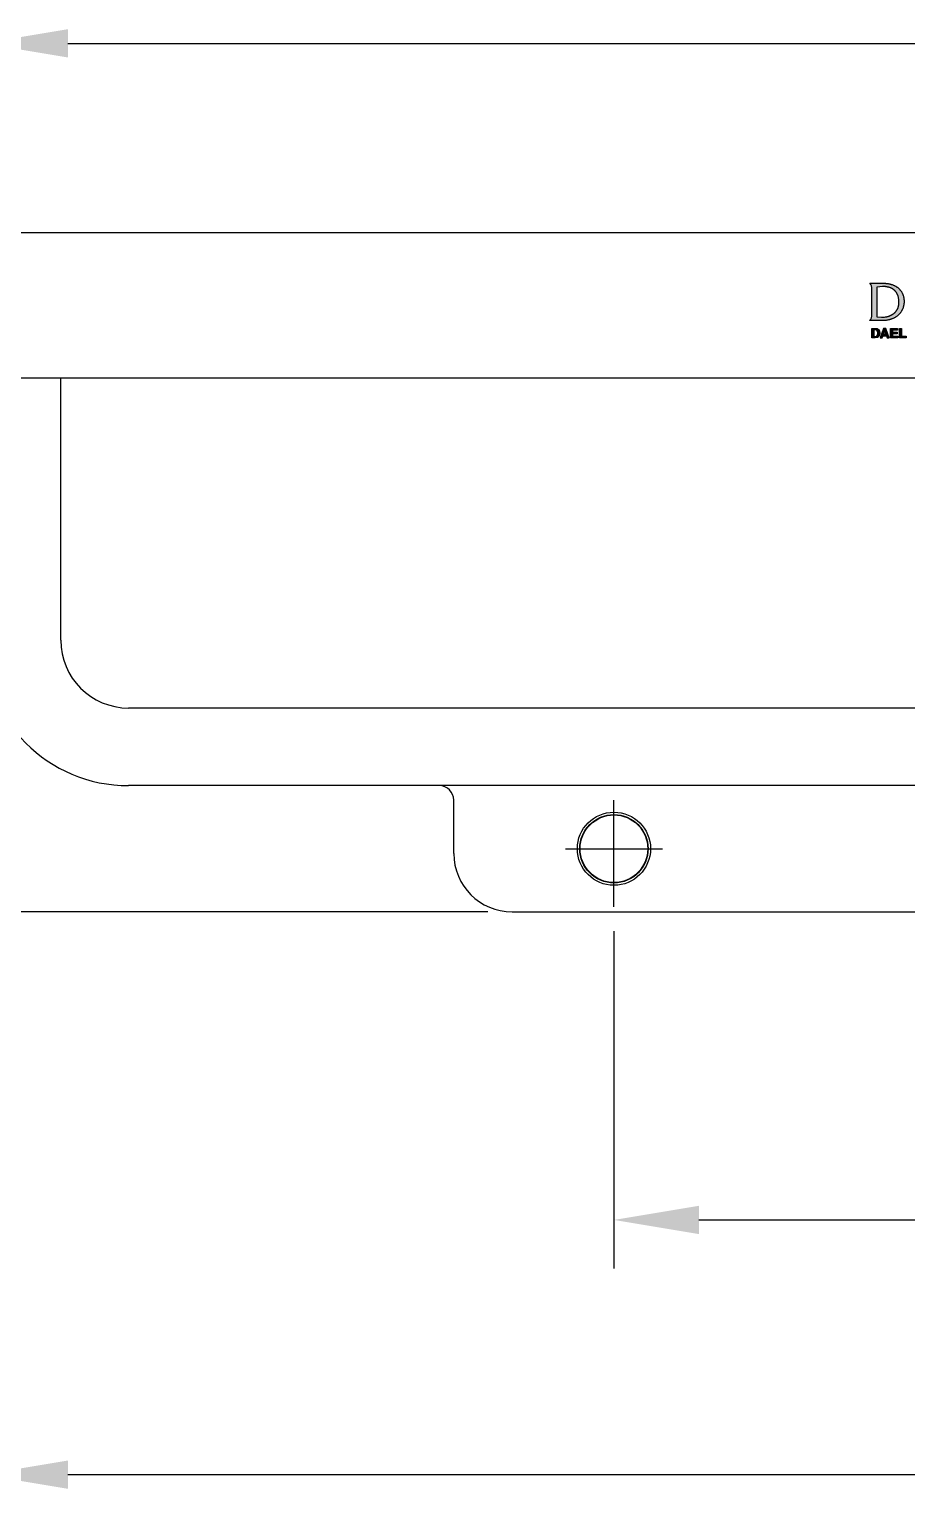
# Model space of a CAD drawing. Extents: x 1919 to 2339, y -1533 to -939.
# Drawn here: x 1991.5 to 2027.6, y -1423.2 to -1363 of the extents above; entities that cross this region are included whole.
import ezdxf

# ---------------------------------------------------------------- set-up
doc = ezdxf.new("R2010")
doc.units = 0
doc.header["$LTSCALE"] = 7
doc.header["$MEASUREMENT"] = 0
doc.linetypes.add('CENTER', pattern=[2, 1.25, -0.25, 0.25, -0.25])
for name, color, linetype in [('08_ALL_FEATURES', 7, 'CONTINUOUS'), ('CEN', 1, 'CENTER'), ('D', 2, 'CONTINUOUS'), ('DWG', 7, 'CONTINUOUS')]:
    doc.layers.add(name, color=color, linetype=linetype)

msp = doc.modelspace()

# ---------------------------------------------------------------- hatches: boundary and pattern name
at = {"layer": 'D', "extrusion": (0, 0, -1)}
h = msp.add_hatch(color=256, dxfattribs=at)
h.paths.add_polyline_path([(-2026.207, -1373.704), (-2026.208, -1373.696), (-2026.208, -1373.688), (-2026.209, -1373.68), (-2026.209, -1373.673), (-2026.21, -1373.665), (-2026.21, -1373.657), (-2026.209, -1373.649), (-2026.209, -1373.641), (-2026.208, -1373.633), (-2026.207, -1373.625), (-2026.206, -1373.617), (-2026.204, -1373.609), (-2026.203, -1373.601), (-2026.201, -1373.593), (-2026.199, -1373.585), (-2026.196, -1373.577), (-2026.194, -1373.569), (-2026.191, -1373.562), (-2026.188, -1373.554), (-2026.184, -1373.547), (-2026.181, -1373.539), (-2026.177, -1373.532), (-2026.173, -1373.525), (-2026.169, -1373.518), (-2026.165, -1373.511), (-2026.16, -1373.505), (-2026.156, -1373.498), (-2026.151, -1373.492), (-2026.146, -1373.486), (-2026.141, -1373.48), (-2026.136, -1373.474), (-2026.13, -1373.468), (-2026.671, -1373.468), (-2026.72, -1373.469), (-2026.744, -1373.47), (-2026.768, -1373.472), (-2026.792, -1373.474), (-2026.815, -1373.476), (-2026.838, -1373.479), (-2026.861, -1373.482), (-2026.884, -1373.485), (-2026.906, -1373.489), (-2026.928, -1373.493), (-2026.949, -1373.498), (-2026.97, -1373.503), (-2026.991, -1373.509), (-2027.011, -1373.515), (-2027.031, -1373.521), (-2027.051, -1373.527), (-2027.071, -1373.535), (-2027.09, -1373.542), (-2027.108, -1373.55), (-2027.127, -1373.558), (-2027.145, -1373.566), (-2027.162, -1373.575), (-2027.18, -1373.584), (-2027.196, -1373.594), (-2027.213, -1373.604), (-2027.229, -1373.614), (-2027.245, -1373.625), (-2027.26, -1373.636), (-2027.275, -1373.647), (-2027.29, -1373.659), (-2027.304, -1373.671), (-2027.318, -1373.684), (-2027.331, -1373.696), (-2027.345, -1373.709), (-2027.357, -1373.723), (-2027.369, -1373.737), (-2027.381, -1373.751), (-2027.393, -1373.765), (-2027.404, -1373.78), (-2027.414, -1373.795), (-2027.425, -1373.81), (-2027.434, -1373.826), (-2027.444, -1373.842), (-2027.453, -1373.858), (-2027.461, -1373.875), (-2027.469, -1373.892), (-2027.477, -1373.909), (-2027.484, -1373.926), (-2027.491, -1373.944), (-2027.497, -1373.962), (-2027.503, -1373.981), (-2027.508, -1373.999), (-2027.513, -1374.018), (-2027.518, -1374.038), (-2027.522, -1374.057), (-2027.525, -1374.077), (-2027.528, -1374.097), (-2027.531, -1374.117), (-2027.533, -1374.138), (-2027.535, -1374.159), (-2027.536, -1374.18), (-2027.537, -1374.201), (-2027.537, -1374.223), (-2027.537, -1374.245), (-2027.536, -1374.266), (-2027.535, -1374.287), (-2027.533, -1374.308), (-2027.53, -1374.329), (-2027.528, -1374.349), (-2027.524, -1374.369), (-2027.52, -1374.389), (-2027.516, -1374.409), (-2027.511, -1374.428), (-2027.506, -1374.448), (-2027.5, -1374.467), (-2027.494, -1374.485), (-2027.487, -1374.504), (-2027.48, -1374.522), (-2027.472, -1374.54), (-2027.464, -1374.558), (-2027.456, -1374.575), (-2027.447, -1374.592), (-2027.437, -1374.609), (-2027.428, -1374.626), (-2027.417, -1374.642), (-2027.407, -1374.658), (-2027.395, -1374.674), (-2027.384, -1374.689), (-2027.372, -1374.704), (-2027.36, -1374.719), (-2027.347, -1374.733), (-2027.334, -1374.747), (-2027.32, -1374.761), (-2027.306, -1374.775), (-2027.292, -1374.788), (-2027.277, -1374.801), (-2027.262, -1374.813), (-2027.246, -1374.825), (-2027.231, -1374.837), (-2027.214, -1374.848), (-2027.198, -1374.859), (-2027.181, -1374.87), (-2027.164, -1374.88), (-2027.146, -1374.89), (-2027.128, -1374.9), (-2027.11, -1374.909), (-2027.092, -1374.918), (-2027.073, -1374.926), (-2027.053, -1374.934), (-2027.034, -1374.942), (-2027.014, -1374.949), (-2026.994, -1374.956), (-2026.973, -1374.962), (-2026.953, -1374.968), (-2026.932, -1374.974), (-2026.91, -1374.979), (-2026.889, -1374.984), (-2026.867, -1374.988), (-2026.845, -1374.992), (-2026.822, -1374.995), (-2026.8, -1374.998), (-2026.777, -1375.001), (-2026.754, -1375.003), (-2026.73, -1375.004), (-2026.707, -1375.006), (-2026.683, -1375.006), (-2026.117, -1375.006), (-2026.123, -1375.001), (-2026.128, -1374.995), (-2026.134, -1374.989), (-2026.14, -1374.982), (-2026.145, -1374.976), (-2026.151, -1374.969), (-2026.156, -1374.962), (-2026.161, -1374.955), (-2026.165, -1374.947), (-2026.17, -1374.94), (-2026.174, -1374.932), (-2026.178, -1374.924), (-2026.182, -1374.916), (-2026.186, -1374.908), (-2026.189, -1374.9), (-2026.192, -1374.892), (-2026.195, -1374.884), (-2026.197, -1374.875), (-2026.2, -1374.867), (-2026.202, -1374.858), (-2026.204, -1374.85), (-2026.205, -1374.841), (-2026.206, -1374.832), (-2026.207, -1374.824), (-2026.208, -1374.815), (-2026.209, -1374.806), (-2026.209, -1374.798), (-2026.209, -1374.789), (-2026.209, -1374.781), (-2026.208, -1374.772), (-2026.207, -1374.764), (-2026.206, -1374.756), (-2026.206, -1374.718)], flags=0)
h.paths.add_polyline_path([(-2026.415, -1374.852), (-2026.415, -1373.633), (-2026.426, -1373.63), (-2026.653, -1373.603), (-2026.693, -1373.604), (-2026.712, -1373.605), (-2026.732, -1373.606), (-2026.751, -1373.608), (-2026.77, -1373.609), (-2026.788, -1373.612), (-2026.806, -1373.614), (-2026.824, -1373.617), (-2026.842, -1373.62), (-2026.859, -1373.624), (-2026.876, -1373.627), (-2026.893, -1373.632), (-2026.909, -1373.636), (-2026.925, -1373.641), (-2026.941, -1373.646), (-2026.956, -1373.651), (-2026.972, -1373.657), (-2026.986, -1373.663), (-2027.001, -1373.67), (-2027.015, -1373.676), (-2027.029, -1373.683), (-2027.043, -1373.691), (-2027.056, -1373.698), (-2027.069, -1373.706), (-2027.082, -1373.715), (-2027.094, -1373.723), (-2027.107, -1373.732), (-2027.118, -1373.741), (-2027.13, -1373.751), (-2027.141, -1373.761), (-2027.152, -1373.771), (-2027.162, -1373.781), (-2027.173, -1373.792), (-2027.182, -1373.803), (-2027.192, -1373.814), (-2027.201, -1373.826), (-2027.21, -1373.838), (-2027.219, -1373.85), (-2027.227, -1373.863), (-2027.235, -1373.876), (-2027.243, -1373.889), (-2027.25, -1373.902), (-2027.257, -1373.916), (-2027.263, -1373.93), (-2027.27, -1373.945), (-2027.276, -1373.959), (-2027.281, -1373.974), (-2027.287, -1373.989), (-2027.292, -1374.005), (-2027.296, -1374.021), (-2027.301, -1374.037), (-2027.305, -1374.053), (-2027.308, -1374.07), (-2027.311, -1374.087), (-2027.314, -1374.104), (-2027.317, -1374.122), (-2027.319, -1374.139), (-2027.321, -1374.157), (-2027.323, -1374.176), (-2027.324, -1374.194), (-2027.325, -1374.213), (-2027.325, -1374.232), (-2027.325, -1374.252), (-2027.325, -1374.273), (-2027.324, -1374.294), (-2027.323, -1374.314), (-2027.321, -1374.334), (-2027.319, -1374.354), (-2027.316, -1374.373), (-2027.312, -1374.392), (-2027.308, -1374.41), (-2027.304, -1374.428), (-2027.299, -1374.445), (-2027.294, -1374.462), (-2027.288, -1374.479), (-2027.282, -1374.495), (-2027.275, -1374.511), (-2027.268, -1374.527), (-2027.26, -1374.542), (-2027.252, -1374.556), (-2027.244, -1374.571), (-2027.235, -1374.585), (-2027.226, -1374.598), (-2027.217, -1374.611), (-2027.207, -1374.624), (-2027.197, -1374.637), (-2027.186, -1374.649), (-2027.175, -1374.661), (-2027.164, -1374.672), (-2027.153, -1374.683), (-2027.141, -1374.694), (-2027.129, -1374.704), (-2027.117, -1374.714), (-2027.104, -1374.724), (-2027.092, -1374.733), (-2027.079, -1374.742), (-2027.065, -1374.751), (-2027.052, -1374.759), (-2027.038, -1374.767), (-2027.024, -1374.775), (-2027.01, -1374.782), (-2026.996, -1374.789), (-2026.982, -1374.796), (-2026.967, -1374.802), (-2026.952, -1374.809), (-2026.937, -1374.814), (-2026.922, -1374.82), (-2026.907, -1374.825), (-2026.892, -1374.83), (-2026.877, -1374.835), (-2026.861, -1374.839), (-2026.846, -1374.843), (-2026.83, -1374.847), (-2026.815, -1374.85), (-2026.799, -1374.853), (-2026.767, -1374.859), (-2026.736, -1374.864), (-2026.704, -1374.867), (-2026.673, -1374.87), (-2026.641, -1374.871), (-2026.61, -1374.871), (-2026.426, -1374.854)], flags=0)
h = msp.add_hatch(color=256, dxfattribs=at)
h.paths.add_polyline_path([(-2026.207, -1375.725), (-2026.206, -1375.328), (-2026.342, -1375.328), (-2026.43, -1375.339), (-2026.487, -1375.374), (-2026.528, -1375.44), (-2026.542, -1375.524), (-2026.531, -1375.602), (-2026.497, -1375.666), (-2026.439, -1375.711), (-2026.352, -1375.725)], flags=0)
h.paths.add_polyline_path([(-2026.288, -1375.658), (-2026.287, -1375.394), (-2026.343, -1375.394), (-2026.398, -1375.401), (-2026.431, -1375.424), (-2026.453, -1375.467), (-2026.46, -1375.527), (-2026.454, -1375.584), (-2026.433, -1375.628), (-2026.402, -1375.651), (-2026.347, -1375.659)], flags=0)
h = msp.add_hatch(color=256, dxfattribs=at)
h.paths.add_polyline_path([(-2026.74, -1375.328), (-2026.786, -1375.328), (-2026.928, -1375.725), (-2026.836, -1375.725), (-2026.811, -1375.643), (-2026.669, -1375.643), (-2026.638, -1375.725), (-2026.552, -1375.725), (-2026.694, -1375.328)], flags=0)
h.paths.add_polyline_path([(-2026.74, -1375.572), (-2026.689, -1375.572), (-2026.74, -1375.42), (-2026.791, -1375.572)], flags=0)
for points in [[(-2027.279, -1375.725), (-2026.979, -1375.725), (-2026.979, -1375.328), (-2027.268, -1375.328), (-2027.268, -1375.399), (-2027.06, -1375.399), (-2027.06, -1375.481), (-2027.248, -1375.481), (-2027.248, -1375.552), (-2027.06, -1375.552), (-2027.06, -1375.653), (-2027.279, -1375.653)], [(-2027.345, -1375.328), (-2027.426, -1375.328), (-2027.426, -1375.653), (-2027.624, -1375.653), (-2027.624, -1375.725), (-2027.345, -1375.725)]]:
    msp.add_hatch(color=256, dxfattribs=at).paths.add_polyline_path(points, flags=0)

# ---------------------------------------------------------------- linework, layer by layer
at = {"layer": '08_ALL_FEATURES', "color": 7, "linetype": 'Continuous'}
msp.add_line((2071.18, -1377.379), (1989.58, -1377.379), dxfattribs=at)
for radius in [1.508, 1.408, 1.393]:
    msp.add_circle((2015.58, -1396.779), radius, dxfattribs=at)
at = {"layer": 'CEN'}
for p, q in [((2015.58, -1399.179), (2015.58, -1394.779)), ((2013.58, -1396.779), (2017.58, -1396.779))]:
    msp.add_line(p, q, dxfattribs=at)
at = {"layer": 'D'}
for p, q in [((1993.08, -1363.58), (2067.68, -1363.58)), ((2026.13, -1373.468), (2026.671, -1373.468)), ((2026.653, -1373.603), (2026.426, -1373.63)), ((2026.693, -1373.604), (2026.653, -1373.603)), ((2026.671, -1373.468), (2026.72, -1373.469)), ((2026.712, -1373.605), (2026.693, -1373.604)), ((2026.732, -1373.606), (2026.712, -1373.605)), ((2026.72, -1373.469), (2026.744, -1373.47)), ((2026.744, -1373.47), (2026.768, -1373.472)), ((2026.768, -1373.472), (2026.792, -1373.474)), ((2026.792, -1373.474), (2026.815, -1373.476)), ((2026.815, -1373.476), (2026.838, -1373.479)), ((2026.838, -1373.479), (2026.861, -1373.482)), ((2026.861, -1373.482), (2026.884, -1373.485)), ((2026.884, -1373.485), (2026.906, -1373.489)), ((2026.906, -1373.489), (2026.928, -1373.493)), ((2026.928, -1373.493), (2026.949, -1373.498)), ((2026.949, -1373.498), (2026.97, -1373.503)), ((2026.97, -1373.503), (2026.991, -1373.509)), ((2026.991, -1373.509), (2027.011, -1373.515)), ((2027.011, -1373.515), (2027.031, -1373.521)), ((2027.031, -1373.521), (2027.051, -1373.527)), ((2027.051, -1373.527), (2027.071, -1373.535)), ((2027.071, -1373.535), (2027.09, -1373.542)), ((2027.09, -1373.542), (2027.108, -1373.55)), ((2027.108, -1373.55), (2027.127, -1373.558)), ((2027.127, -1373.558), (2027.145, -1373.566)), ((2027.145, -1373.566), (2027.162, -1373.575)), ((2027.162, -1373.575), (2027.18, -1373.584)), ((2027.18, -1373.584), (2027.196, -1373.594)), ((2027.196, -1373.594), (2027.213, -1373.604)), ((2027.213, -1373.604), (2027.229, -1373.614)), ((2026.206, -1373.745), (2026.207, -1373.704)), ((2026.206, -1373.781), (2026.206, -1373.745)), ((2026.206, -1374.677), (2026.206, -1373.781)), ((2026.426, -1373.63), (2026.415, -1373.633)), ((2026.415, -1373.633), (2026.415, -1374.852)), ((2026.751, -1373.608), (2026.732, -1373.606)), ((2026.77, -1373.609), (2026.751, -1373.608)), ((2026.788, -1373.612), (2026.77, -1373.609)), ((2026.806, -1373.614), (2026.788, -1373.612)), ((2026.824, -1373.617), (2026.806, -1373.614)), ((2026.842, -1373.62), (2026.824, -1373.617)), ((2026.859, -1373.624), (2026.842, -1373.62)), ((2026.876, -1373.627), (2026.859, -1373.624)), ((2026.893, -1373.632), (2026.876, -1373.627)), ((2026.909, -1373.636), (2026.893, -1373.632)), ((2026.925, -1373.641), (2026.909, -1373.636)), ((2026.941, -1373.646), (2026.925, -1373.641)), ((2026.956, -1373.651), (2026.941, -1373.646)), ((2026.972, -1373.657), (2026.956, -1373.651)), ((2026.986, -1373.663), (2026.972, -1373.657)), ((2027.001, -1373.67), (2026.986, -1373.663)), ((2027.015, -1373.676), (2027.001, -1373.67)), ((2027.029, -1373.683), (2027.015, -1373.676)), ((2027.043, -1373.691), (2027.029, -1373.683)), ((2027.056, -1373.698), (2027.043, -1373.691)), ((2027.069, -1373.706), (2027.056, -1373.698)), ((2027.082, -1373.715), (2027.069, -1373.706)), ((2027.094, -1373.723), (2027.082, -1373.715)), ((2027.107, -1373.732), (2027.094, -1373.723)), ((2027.118, -1373.741), (2027.107, -1373.732)), ((2027.13, -1373.751), (2027.118, -1373.741)), ((2027.141, -1373.761), (2027.13, -1373.751)), ((2027.152, -1373.771), (2027.141, -1373.761)), ((2027.162, -1373.781), (2027.152, -1373.771)), ((2027.173, -1373.792), (2027.162, -1373.781)), ((2027.182, -1373.803), (2027.173, -1373.792)), ((2027.192, -1373.814), (2027.182, -1373.803)), ((2027.201, -1373.826), (2027.192, -1373.814)), ((2027.21, -1373.838), (2027.201, -1373.826)), ((2027.219, -1373.85), (2027.21, -1373.838)), ((2027.227, -1373.863), (2027.219, -1373.85)), ((2027.235, -1373.876), (2027.227, -1373.863)), ((2027.229, -1373.614), (2027.245, -1373.625)), ((2027.243, -1373.889), (2027.235, -1373.876)), ((2027.25, -1373.902), (2027.243, -1373.889)), ((2027.245, -1373.625), (2027.26, -1373.636)), ((2027.257, -1373.916), (2027.25, -1373.902)), ((2027.263, -1373.93), (2027.257, -1373.916)), ((2027.26, -1373.636), (2027.275, -1373.647)), ((2027.27, -1373.945), (2027.263, -1373.93)), ((2027.276, -1373.959), (2027.27, -1373.945)), ((2027.275, -1373.647), (2027.29, -1373.659)), ((2027.281, -1373.974), (2027.276, -1373.959)), ((2027.287, -1373.989), (2027.281, -1373.974)), ((2027.292, -1374.005), (2027.287, -1373.989)), ((2027.29, -1373.659), (2027.304, -1373.671)), ((2027.296, -1374.021), (2027.292, -1374.005)), ((2027.301, -1374.037), (2027.296, -1374.021)), ((2027.305, -1374.053), (2027.301, -1374.037)), ((2027.304, -1373.671), (2027.318, -1373.684)), ((2027.308, -1374.07), (2027.305, -1374.053)), ((2027.311, -1374.087), (2027.308, -1374.07)), ((2027.314, -1374.104), (2027.311, -1374.087)), ((2027.317, -1374.122), (2027.314, -1374.104)), ((2027.319, -1374.139), (2027.317, -1374.122)), ((2027.318, -1373.684), (2027.331, -1373.696)), ((2027.321, -1374.157), (2027.319, -1374.139)), ((2027.323, -1374.176), (2027.321, -1374.157)), ((2027.324, -1374.194), (2027.323, -1374.176)), ((2027.325, -1374.213), (2027.324, -1374.194)), ((2027.331, -1373.696), (2027.345, -1373.709)), ((2027.345, -1373.709), (2027.357, -1373.723)), ((2027.357, -1373.723), (2027.369, -1373.737)), ((2027.369, -1373.737), (2027.381, -1373.751)), ((2027.381, -1373.751), (2027.393, -1373.765)), ((2027.393, -1373.765), (2027.404, -1373.78)), ((2027.404, -1373.78), (2027.414, -1373.795)), ((2027.414, -1373.795), (2027.425, -1373.81)), ((2027.425, -1373.81), (2027.434, -1373.826)), ((2027.434, -1373.826), (2027.444, -1373.842)), ((2027.444, -1373.842), (2027.453, -1373.858)), ((2027.453, -1373.858), (2027.461, -1373.875)), ((2027.461, -1373.875), (2027.469, -1373.892)), ((2027.469, -1373.892), (2027.477, -1373.909)), ((2027.477, -1373.909), (2027.484, -1373.926)), ((2027.484, -1373.926), (2027.491, -1373.944)), ((2027.491, -1373.944), (2027.497, -1373.962)), ((2027.497, -1373.962), (2027.503, -1373.981)), ((2027.503, -1373.981), (2027.508, -1373.999)), ((2027.508, -1373.999), (2027.513, -1374.018)), ((2027.513, -1374.018), (2027.518, -1374.038)), ((2027.518, -1374.038), (2027.522, -1374.057)), ((2027.522, -1374.057), (2027.525, -1374.077)), ((2027.525, -1374.077), (2027.528, -1374.097)), ((2027.528, -1374.097), (2027.531, -1374.117)), ((2027.531, -1374.117), (2027.533, -1374.138)), ((2027.533, -1374.138), (2027.535, -1374.159)), ((2027.535, -1374.159), (2027.536, -1374.18)), ((2027.536, -1374.18), (2027.537, -1374.201)), ((2027.537, -1374.201), (2027.537, -1374.223)), ((2026.206, -1374.718), (2026.206, -1374.677)), ((2026.206, -1374.756), (2026.206, -1374.718)), ((2026.952, -1374.809), (2026.967, -1374.802)), ((2026.967, -1374.802), (2026.982, -1374.796)), ((2026.982, -1374.796), (2026.996, -1374.789)), ((2026.996, -1374.789), (2027.01, -1374.782)), ((2027.01, -1374.782), (2027.024, -1374.775)), ((2027.024, -1374.775), (2027.038, -1374.767)), ((2027.038, -1374.767), (2027.052, -1374.759)), ((2027.052, -1374.759), (2027.065, -1374.751)), ((2027.065, -1374.751), (2027.079, -1374.742)), ((2027.079, -1374.742), (2027.092, -1374.733)), ((2027.092, -1374.733), (2027.104, -1374.724)), ((2027.104, -1374.724), (2027.117, -1374.714)), ((2027.117, -1374.714), (2027.129, -1374.704)), ((2027.129, -1374.704), (2027.141, -1374.694)), ((2027.141, -1374.694), (2027.153, -1374.683)), ((2027.153, -1374.683), (2027.164, -1374.672)), ((2027.164, -1374.672), (2027.175, -1374.661)), ((2027.175, -1374.661), (2027.186, -1374.649)), ((2027.186, -1374.649), (2027.197, -1374.637)), ((2027.197, -1374.637), (2027.207, -1374.624)), ((2027.207, -1374.624), (2027.217, -1374.611)), ((2027.217, -1374.611), (2027.226, -1374.598)), ((2027.226, -1374.598), (2027.235, -1374.585)), ((2027.235, -1374.585), (2027.244, -1374.571)), ((2027.244, -1374.571), (2027.252, -1374.556)), ((2027.252, -1374.556), (2027.26, -1374.542)), ((2027.26, -1374.542), (2027.268, -1374.527)), ((2027.277, -1374.801), (2027.262, -1374.813)), ((2027.268, -1374.527), (2027.275, -1374.511)), ((2027.275, -1374.511), (2027.282, -1374.495)), ((2027.292, -1374.788), (2027.277, -1374.801)), ((2027.282, -1374.495), (2027.288, -1374.479)), ((2027.288, -1374.479), (2027.294, -1374.462)), ((2027.306, -1374.775), (2027.292, -1374.788)), ((2027.294, -1374.462), (2027.299, -1374.445)), ((2027.299, -1374.445), (2027.304, -1374.428)), ((2027.304, -1374.428), (2027.308, -1374.41)), ((2027.32, -1374.761), (2027.306, -1374.775)), ((2027.308, -1374.41), (2027.312, -1374.392)), ((2027.312, -1374.392), (2027.316, -1374.373)), ((2027.316, -1374.373), (2027.319, -1374.354)), ((2027.319, -1374.354), (2027.321, -1374.334)), ((2027.334, -1374.747), (2027.32, -1374.761)), ((2027.321, -1374.334), (2027.323, -1374.314)), ((2027.323, -1374.314), (2027.324, -1374.294)), ((2027.324, -1374.294), (2027.325, -1374.273)), ((2027.325, -1374.232), (2027.325, -1374.213)), ((2027.325, -1374.252), (2027.325, -1374.232)), ((2027.325, -1374.273), (2027.325, -1374.252)), ((2027.347, -1374.733), (2027.334, -1374.747)), ((2027.36, -1374.719), (2027.347, -1374.733)), ((2027.372, -1374.704), (2027.36, -1374.719)), ((2027.384, -1374.689), (2027.372, -1374.704)), ((2027.395, -1374.674), (2027.384, -1374.689)), ((2027.407, -1374.658), (2027.395, -1374.674)), ((2027.417, -1374.642), (2027.407, -1374.658)), ((2027.428, -1374.626), (2027.417, -1374.642)), ((2027.437, -1374.609), (2027.428, -1374.626)), ((2027.447, -1374.592), (2027.437, -1374.609)), ((2027.456, -1374.575), (2027.447, -1374.592)), ((2027.464, -1374.558), (2027.456, -1374.575)), ((2027.472, -1374.54), (2027.464, -1374.558)), ((2027.48, -1374.522), (2027.472, -1374.54)), ((2027.487, -1374.504), (2027.48, -1374.522)), ((2027.494, -1374.485), (2027.487, -1374.504)), ((2027.5, -1374.467), (2027.494, -1374.485)), ((2027.506, -1374.448), (2027.5, -1374.467)), ((2027.511, -1374.428), (2027.506, -1374.448)), ((2027.516, -1374.409), (2027.511, -1374.428)), ((2027.52, -1374.389), (2027.516, -1374.409)), ((2027.524, -1374.369), (2027.52, -1374.389)), ((2027.528, -1374.349), (2027.524, -1374.369)), ((2027.53, -1374.329), (2027.528, -1374.349)), ((2027.533, -1374.308), (2027.53, -1374.329)), ((2027.535, -1374.287), (2027.533, -1374.308)), ((2027.536, -1374.266), (2027.535, -1374.287)), ((2027.537, -1374.245), (2027.536, -1374.266)), ((2027.537, -1374.223), (2027.537, -1374.245)), ((2026.659, -1375.006), (2026.117, -1375.006)), ((2026.206, -1375.328), (2026.342, -1375.328)), ((2026.207, -1375.725), (2026.206, -1375.328)), ((2026.287, -1375.394), (2026.288, -1375.658)), ((2026.343, -1375.394), (2026.287, -1375.394)), ((2026.342, -1375.328), (2026.43, -1375.339)), ((2026.398, -1375.401), (2026.343, -1375.394)), ((2026.431, -1375.424), (2026.398, -1375.401)), ((2026.415, -1374.852), (2026.426, -1374.854)), ((2026.426, -1374.854), (2026.61, -1374.871)), ((2026.43, -1375.339), (2026.487, -1375.374)), ((2026.487, -1375.374), (2026.528, -1375.44)), ((2026.694, -1375.328), (2026.552, -1375.725)), ((2026.61, -1374.871), (2026.641, -1374.871)), ((2026.641, -1374.871), (2026.673, -1374.87)), ((2026.683, -1375.006), (2026.659, -1375.006)), ((2026.673, -1374.87), (2026.704, -1374.867)), ((2026.707, -1375.006), (2026.683, -1375.006)), ((2026.74, -1375.328), (2026.694, -1375.328)), ((2026.704, -1374.867), (2026.736, -1374.864)), ((2026.73, -1375.004), (2026.707, -1375.006)), ((2026.754, -1375.003), (2026.73, -1375.004)), ((2026.736, -1374.864), (2026.767, -1374.859)), ((2026.786, -1375.328), (2026.74, -1375.328)), ((2026.777, -1375.001), (2026.754, -1375.003)), ((2026.767, -1374.859), (2026.799, -1374.853)), ((2026.8, -1374.998), (2026.777, -1375.001)), ((2026.928, -1375.725), (2026.786, -1375.328)), ((2026.799, -1374.853), (2026.815, -1374.85)), ((2026.822, -1374.995), (2026.8, -1374.998)), ((2026.815, -1374.85), (2026.83, -1374.847)), ((2026.845, -1374.992), (2026.822, -1374.995)), ((2026.83, -1374.847), (2026.846, -1374.843)), ((2026.867, -1374.988), (2026.845, -1374.992)), ((2026.846, -1374.843), (2026.861, -1374.839)), ((2026.861, -1374.839), (2026.877, -1374.835)), ((2026.889, -1374.984), (2026.867, -1374.988)), ((2026.877, -1374.835), (2026.892, -1374.83)), ((2026.91, -1374.979), (2026.889, -1374.984)), ((2026.892, -1374.83), (2026.907, -1374.825)), ((2026.907, -1374.825), (2026.922, -1374.82)), ((2026.932, -1374.974), (2026.91, -1374.979)), ((2026.922, -1374.82), (2026.937, -1374.814)), ((2026.953, -1374.968), (2026.932, -1374.974)), ((2026.937, -1374.814), (2026.952, -1374.809)), ((2026.973, -1374.962), (2026.953, -1374.968)), ((2026.994, -1374.956), (2026.973, -1374.962)), ((2026.979, -1375.328), (2027.268, -1375.328)), ((2026.979, -1375.725), (2026.979, -1375.328)), ((2027.014, -1374.949), (2026.994, -1374.956)), ((2027.034, -1374.942), (2027.014, -1374.949)), ((2027.053, -1374.934), (2027.034, -1374.942)), ((2027.073, -1374.926), (2027.053, -1374.934)), ((2027.06, -1375.399), (2027.06, -1375.481)), ((2027.268, -1375.399), (2027.06, -1375.399)), ((2027.092, -1374.918), (2027.073, -1374.926)), ((2027.11, -1374.909), (2027.092, -1374.918)), ((2027.128, -1374.9), (2027.11, -1374.909)), ((2027.146, -1374.89), (2027.128, -1374.9)), ((2027.164, -1374.88), (2027.146, -1374.89)), ((2027.181, -1374.87), (2027.164, -1374.88)), ((2027.198, -1374.859), (2027.181, -1374.87)), ((2027.214, -1374.848), (2027.198, -1374.859)), ((2027.231, -1374.837), (2027.214, -1374.848)), ((2027.246, -1374.825), (2027.231, -1374.837)), ((2027.262, -1374.813), (2027.246, -1374.825)), ((2027.268, -1375.328), (2027.268, -1375.399)), ((2027.345, -1375.725), (2027.345, -1375.328)), ((2027.345, -1375.328), (2027.426, -1375.328)), ((2027.426, -1375.328), (2027.426, -1375.653)), ((2026.352, -1375.725), (2026.207, -1375.725)), ((2026.288, -1375.658), (2026.347, -1375.659)), ((2026.347, -1375.659), (2026.402, -1375.651)), ((2026.439, -1375.711), (2026.352, -1375.725)), ((2026.402, -1375.651), (2026.433, -1375.628)), ((2026.453, -1375.467), (2026.431, -1375.424)), ((2026.433, -1375.628), (2026.454, -1375.584)), ((2026.497, -1375.666), (2026.439, -1375.711)), ((2026.46, -1375.527), (2026.453, -1375.467)), ((2026.454, -1375.584), (2026.46, -1375.527)), ((2026.531, -1375.602), (2026.497, -1375.666)), ((2026.528, -1375.44), (2026.542, -1375.524)), ((2026.542, -1375.524), (2026.531, -1375.602)), ((2026.552, -1375.725), (2026.638, -1375.725)), ((2026.638, -1375.725), (2026.669, -1375.643)), ((2026.669, -1375.643), (2026.811, -1375.643)), ((2026.689, -1375.572), (2026.74, -1375.42)), ((2026.74, -1375.572), (2026.689, -1375.572)), ((2026.74, -1375.42), (2026.791, -1375.572)), ((2026.791, -1375.572), (2026.74, -1375.572)), ((2026.811, -1375.643), (2026.836, -1375.725)), ((2026.836, -1375.725), (2026.928, -1375.725)), ((2027.279, -1375.725), (2026.979, -1375.725)), ((2027.06, -1375.481), (2027.248, -1375.481)), ((2027.06, -1375.552), (2027.06, -1375.653)), ((2027.248, -1375.552), (2027.06, -1375.552)), ((2027.06, -1375.653), (2027.279, -1375.653)), ((2027.248, -1375.481), (2027.248, -1375.552)), ((2027.279, -1375.653), (2027.279, -1375.725)), ((2027.624, -1375.725), (2027.345, -1375.725)), ((2027.426, -1375.653), (2027.624, -1375.653)), ((2027.624, -1375.653), (2027.624, -1375.725)), ((2010.38, -1399.379), (1979.031, -1399.379)), ((2015.58, -1400.179), (2015.58, -1414.08)), ((2019.08, -1412.08), (2082.08, -1412.08)), ((1993.08, -1422.58), (2108.08, -1422.58))]:
    msp.add_line(p, q, dxfattribs=at)
for centre, radius, start, end in [((2025.933, -1373.662), 0.276, 351.3842, 44.57575), ((2025.919, -1374.794), 0.29, 312.92803, 7.70246)]:
    msp.add_arc(centre, radius, start, end, dxfattribs=at)
for points in [[(1993.08, -1362.997), (1993.08, -1364.164), (1989.58, -1363.58)], [(2019.08, -1411.497), (2019.08, -1412.664), (2015.58, -1412.08)], [(1993.08, -1421.997), (1993.08, -1423.164), (1989.58, -1422.58)]]:
    msp.add_solid(points, dxfattribs=at)
at = {"layer": 'DWG', "linetype": 'Continuous'}
for p, q in [((1989.98, -1371.379), (2111.18, -1371.379)), ((1992.78, -1388.179), (1992.78, -1377.379)), ((2065.18, -1390.979), (1995.58, -1390.979)), ((2065.18, -1394.179), (1995.58, -1394.179)), ((2008.98, -1396.979), (2008.98, -1394.779)), ((2011.38, -1399.379), (2089.78, -1399.379))]:
    msp.add_line(p, q, dxfattribs=at)
for centre, radius, start, end in [((1995.58, -1388.179), 6, 180, 270), ((1995.58, -1388.179), 2.8, 180, 270), ((2008.38, -1394.779), 0.6, 0, 90), ((2011.38, -1396.979), 2.4, 180, 270)]:
    msp.add_arc(centre, radius, start, end, dxfattribs=at)

doc.saveas('drawing.dxf')
